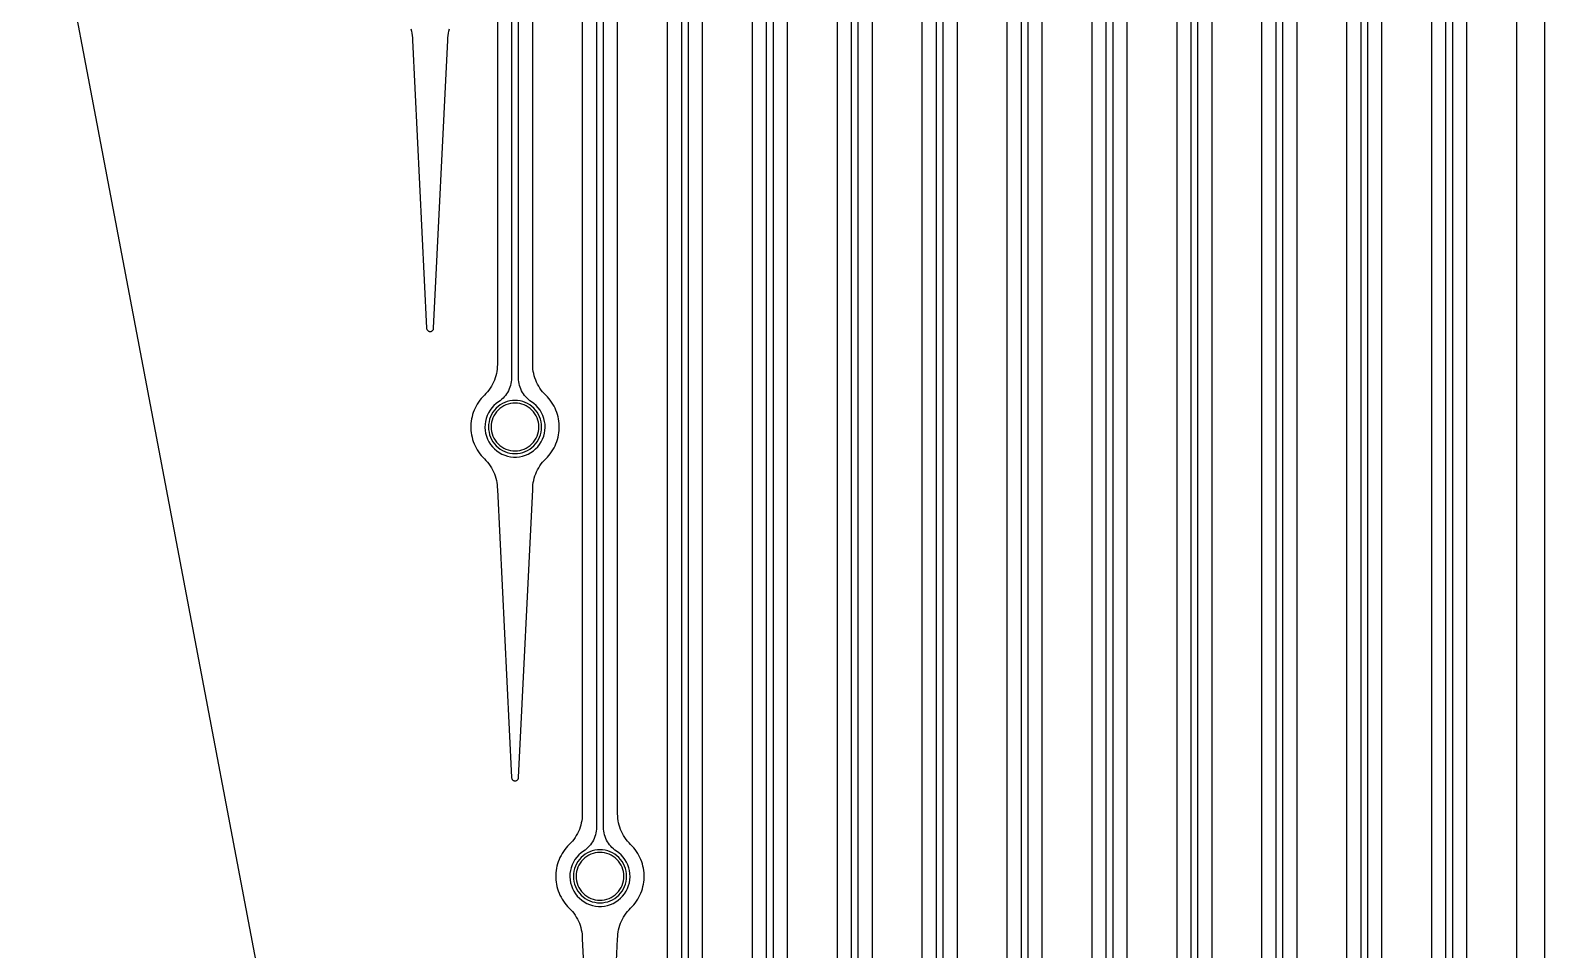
# Model space of a CAD drawing. Header units: metres. Extents: x -1805 to 1655, y -683 to 39617.
# Drawn here: x -430 to -2, y 1249.1 to 1508.9 of the extents above; entities that cross this region are included whole.
import ezdxf

# ---------------------------------------------------------------- set-up
doc = ezdxf.new("R2010")
doc.units = ezdxf.units.M
for name, color, linetype in [('Etching', 5, 'CONTINUOUS'), ('Metal', 4, 'CONTINUOUS'), ('pad_etching', 1, 'CONTINUOUS'), ('PEDOT_SIROF', 6, 'CONTINUOUS')]:
    doc.layers.add(name, color=color, linetype=linetype)

msp = doc.modelspace()

# ---------------------------------------------------------------- linework, layer by layer
at = {"layer": 'Etching'}
for points in [[(-298, 9134.24), (-298, 1414.47), (-298.02, 1413.82), (-298.07, 1413.18), (-298.15, 1412.55), (-298.27, 1411.91), (-298.43, 1411.29), (-298.62, 1410.67), (-298.83, 1410.07), (-299.09, 1409.48), (-299.37, 1408.9), (-299.68, 1408.34), (-300.03, 1407.8), (-300.4, 1407.27), (-300.8, 1406.77), (-301.22, 1406.29), (-301.67, 1405.83), (-302.13, 1405.36), (-302.56, 1404.88), (-302.96, 1404.37), (-303.34, 1403.85), (-303.69, 1403.3), (-304.01, 1402.74), (-304.3, 1402.16), (-304.57, 1401.57), (-304.8, 1400.96), (-304.99, 1400.34), (-305.16, 1399.72), (-305.29, 1399.08), (-305.4, 1398.44), (-305.46, 1397.8), (-305.5, 1397.15), (-305.5, 1396.5), (-305.46, 1395.85), (-305.4, 1395.21), (-305.29, 1394.57), (-305.16, 1393.93), (-304.99, 1393.31), (-304.8, 1392.69), (-304.57, 1392.08), (-304.3, 1391.49), (-304.01, 1390.91), (-303.69, 1390.35), (-303.34, 1389.8), (-302.96, 1389.28), (-302.56, 1388.77), (-302.13, 1388.29), (-301.67, 1387.82), (-301.22, 1387.37), (-300.8, 1386.88), (-300.4, 1386.38), (-300.03, 1385.85), (-299.68, 1385.31), (-299.37, 1384.75), (-299.09, 1384.17), (-298.83, 1383.58), (-298.62, 1382.98), (-298.43, 1382.36), (-298.27, 1381.74), (-298.15, 1381.1), (-298.07, 1380.47), (-298.02, 1379.83), (-298, 1379.18), (-294, 1297.78), (-293.98, 1297.65), (-293.95, 1297.53), (-293.91, 1297.41), (-293.85, 1297.3), (-293.78, 1297.19), (-293.69, 1297.1), (-293.59, 1297.02), (-293.49, 1296.95), (-293.37, 1296.9), (-293.25, 1296.86), (-293.13, 1296.83), (-293, 1296.83), (-292.87, 1296.83), (-292.75, 1296.86), (-292.63, 1296.9), (-292.51, 1296.95), (-292.41, 1297.02), (-292.31, 1297.1), (-292.22, 1297.19), (-292.15, 1297.3), (-292.09, 1297.41), (-292.05, 1297.53), (-292.02, 1297.65), (-292, 1297.78), (-288, 1379.18), (-287.98, 1379.83), (-287.93, 1380.47), (-287.85, 1381.1), (-287.73, 1381.74), (-287.57, 1382.36), (-287.38, 1382.98), (-287.17, 1383.58), (-286.91, 1384.17), (-286.63, 1384.75), (-286.32, 1385.31), (-285.97, 1385.85), (-285.6, 1386.38), (-285.2, 1386.88), (-284.78, 1387.37), (-284.33, 1387.82), (-283.87, 1388.29), (-283.44, 1388.77), (-283.04, 1389.28), (-282.66, 1389.8), (-282.31, 1390.35), (-281.99, 1390.91), (-281.7, 1391.49), (-281.43, 1392.08), (-281.2, 1392.69), (-281.01, 1393.31), (-280.84, 1393.93), (-280.71, 1394.57), (-280.6, 1395.21), (-280.54, 1395.85), (-280.5, 1396.5), (-280.5, 1397.15), (-280.54, 1397.8), (-280.6, 1398.44), (-280.71, 1399.08), (-280.84, 1399.72), (-281.01, 1400.34), (-281.2, 1400.96), (-281.43, 1401.57), (-281.7, 1402.16), (-281.99, 1402.74), (-282.31, 1403.3), (-282.66, 1403.85), (-283.04, 1404.37), (-283.44, 1404.88), (-283.87, 1405.36), (-284.33, 1405.83), (-284.78, 1406.29), (-285.2, 1406.77), (-285.6, 1407.27), (-285.97, 1407.8), (-286.32, 1408.34), (-286.63, 1408.9), (-286.91, 1409.48), (-287.17, 1410.07), (-287.38, 1410.67), (-287.57, 1411.29), (-287.73, 1411.91), (-287.85, 1412.55), (-287.93, 1413.18), (-287.98, 1413.82), (-288, 1414.47), (-288, 9134.24)], [(-274, 9134.24), (-274, 1287.48), (-274.02, 1286.84), (-274.07, 1286.2), (-274.15, 1285.56), (-274.27, 1284.93), (-274.43, 1284.31), (-274.62, 1283.69), (-274.83, 1283.09), (-275.09, 1282.49), (-275.37, 1281.92), (-275.68, 1281.36), (-276.03, 1280.81), (-276.4, 1280.29), (-276.8, 1279.78), (-277.22, 1279.3), (-277.67, 1278.84), (-278.13, 1278.38), (-278.56, 1277.9), (-278.96, 1277.39), (-279.34, 1276.86), (-279.69, 1276.32), (-280.01, 1275.75), (-280.3, 1275.18), (-280.57, 1274.58), (-280.8, 1273.98), (-280.99, 1273.36), (-281.16, 1272.73), (-281.29, 1272.1), (-281.4, 1271.46), (-281.46, 1270.81), (-281.5, 1270.17), (-281.5, 1269.52), (-281.46, 1268.87), (-281.4, 1268.22), (-281.29, 1267.58), (-281.16, 1266.95), (-280.99, 1266.32), (-280.8, 1265.71), (-280.57, 1265.1), (-280.3, 1264.51), (-280.01, 1263.93), (-279.69, 1263.37), (-279.34, 1262.82), (-278.96, 1262.29), (-278.56, 1261.79), (-278.13, 1261.3), (-277.67, 1260.84), (-277.22, 1260.38), (-276.8, 1259.9), (-276.4, 1259.4), (-276.03, 1258.87), (-275.68, 1258.33), (-275.37, 1257.77), (-275.09, 1257.19), (-274.83, 1256.6), (-274.62, 1255.99), (-274.43, 1255.38), (-274.27, 1254.75), (-274.15, 1254.12), (-274.07, 1253.48), (-274.02, 1252.84), (-274, 1252.2), (-270, 1170.79)], [(-268, 1170.79), (-264, 1252.2), (-263.98, 1252.84), (-263.93, 1253.48), (-263.85, 1254.12), (-263.73, 1254.75), (-263.57, 1255.38), (-263.38, 1255.99), (-263.17, 1256.6), (-262.91, 1257.19), (-262.63, 1257.77), (-262.32, 1258.33), (-261.97, 1258.87), (-261.6, 1259.4), (-261.2, 1259.9), (-260.78, 1260.38), (-260.33, 1260.84), (-259.87, 1261.3), (-259.44, 1261.79), (-259.04, 1262.29), (-258.66, 1262.82), (-258.31, 1263.37), (-257.99, 1263.93), (-257.7, 1264.51), (-257.43, 1265.1), (-257.2, 1265.71), (-257.01, 1266.32), (-256.84, 1266.95), (-256.71, 1267.58), (-256.6, 1268.22), (-256.54, 1268.87), (-256.5, 1269.52), (-256.5, 1270.17), (-256.54, 1270.81), (-256.6, 1271.46), (-256.71, 1272.1), (-256.84, 1272.73), (-257.01, 1273.36), (-257.2, 1273.98), (-257.43, 1274.58), (-257.7, 1275.18), (-257.99, 1275.75), (-258.31, 1276.32), (-258.66, 1276.86), (-259.04, 1277.39), (-259.44, 1277.9), (-259.87, 1278.38), (-260.33, 1278.84), (-260.78, 1279.3), (-261.2, 1279.78), (-261.6, 1280.29), (-261.97, 1280.81), (-262.32, 1281.36), (-262.63, 1281.92), (-262.91, 1282.49), (-263.17, 1283.09), (-263.38, 1283.69), (-263.57, 1284.31), (-263.73, 1284.93), (-263.85, 1285.56), (-263.93, 1286.2), (-263.98, 1286.84), (-264, 1287.48), (-264, 9134.24)], [(-250, 9134.24), (-250, 1160.5)], [(-240, 1160.5), (-240, 9134.24)], [(-226, 9134.24), (-226, 1033.52)], [(-216, 1033.52), (-216, 9134.24)], [(-202, 9134.24), (-202, 906.53)], [(-192, 906.53), (-192, 9134.24)], [(-178, 9134.24), (-178, 779.55)], [(-168, 779.55), (-168, 9134.24)], [(-154, 9134.24), (-154, 652.56)], [(-144, 652.56), (-144, 9134.24)], [(-130, 9134.24), (-130, 525.58)], [(-120, 525.58), (-120, 9134.24)], [(-106, 9134.24), (-106, 398.59)], [(-96, 398.59), (-96, 9134.24)], [(-82, 9134.24), (-82, 271.61)], [(-72, 271.61), (-72, 9134.24)], [(-58, 9134.24), (-58, 144.63)], [(-48, 144.63), (-48, 9134.24)], [(-34, 9134.24), (-34, 17.64)], [(-24, 17.64), (-24, 9134.24)], [(-10, 4155.73), (-10, -202.71)], [(-35.26, -497.72), (-858, 3836.51)], [(-322.43, 1509.34), (-322.27, 1508.72), (-322.15, 1508.09), (-322.07, 1507.45), (-322.02, 1506.81), (-322, 1506.17), (-318, 1424.76), (-317.98, 1424.63), (-317.95, 1424.51), (-317.91, 1424.39), (-317.85, 1424.28), (-317.78, 1424.18), (-317.69, 1424.09), (-317.59, 1424), (-317.49, 1423.94), (-317.37, 1423.88), (-317.25, 1423.84), (-317.13, 1423.82), (-317, 1423.81), (-316.87, 1423.82), (-316.75, 1423.84), (-316.63, 1423.88), (-316.51, 1423.94), (-316.41, 1424), (-316.31, 1424.09), (-316.22, 1424.18), (-316.15, 1424.28), (-316.09, 1424.39), (-316.05, 1424.51), (-316.02, 1424.63), (-316, 1424.76), (-312, 1506.17), (-311.98, 1506.81), (-311.93, 1507.45), (-311.85, 1508.09), (-311.73, 1508.72), (-311.57, 1509.34)]]:
    msp.add_lwpolyline(points, dxfattribs=at)
at = {"layer": 'Metal'}
for points in [[(-294, 9436.51), (-294, 1410.65), (-294.02, 1410.13), (-294.07, 1409.6), (-294.16, 1409.07), (-294.28, 1408.56), (-294.44, 1408.05), (-294.62, 1407.56), (-294.85, 1407.08), (-295.1, 1406.61), (-295.38, 1406.16), (-295.69, 1405.73), (-296.03, 1405.33), (-296.4, 1404.94), (-296.79, 1404.58), (-297.2, 1404.25), (-297.64, 1403.95), (-298.33, 1403.45), (-298.97, 1402.88), (-299.54, 1402.25), (-300.06, 1401.57), (-300.5, 1400.83), (-300.86, 1400.06), (-301.15, 1399.25), (-301.35, 1398.42), (-301.47, 1397.58), (-301.5, 1396.72), (-301.45, 1395.87), (-301.31, 1395.03), (-301.09, 1394.2), (-300.78, 1393.4), (-300.4, 1392.64), (-299.94, 1391.92), (-299.41, 1391.25), (-298.82, 1390.63), (-298.17, 1390.08), (-297.47, 1389.59), (-296.72, 1389.18), (-295.93, 1388.85), (-295.11, 1388.59), (-294.28, 1388.42), (-293.43, 1388.34), (-292.57, 1388.34), (-291.72, 1388.42), (-290.89, 1388.59), (-290.07, 1388.85), (-289.28, 1389.18), (-288.53, 1389.59), (-287.83, 1390.08), (-287.18, 1390.63), (-286.59, 1391.25), (-286.06, 1391.92), (-285.6, 1392.64), (-285.22, 1393.4), (-284.91, 1394.2), (-284.69, 1395.03), (-284.55, 1395.87), (-284.5, 1396.72), (-284.53, 1397.58), (-284.65, 1398.42), (-284.85, 1399.25), (-285.14, 1400.06), (-285.5, 1400.83), (-285.94, 1401.57), (-286.46, 1402.25), (-287.03, 1402.88), (-287.67, 1403.45), (-288.36, 1403.95), (-288.8, 1404.25), (-289.21, 1404.58), (-289.6, 1404.94), (-289.97, 1405.33), (-290.31, 1405.73), (-290.62, 1406.16), (-290.9, 1406.61), (-291.15, 1407.08), (-291.38, 1407.56), (-291.56, 1408.05), (-291.72, 1408.56), (-291.84, 1409.07), (-291.93, 1409.6), (-291.98, 1410.13), (-292, 1410.65), (-292, 9436.51)], [(-270, 9436.51), (-270, 1283.67), (-270.02, 1283.14), (-270.07, 1282.61), (-270.16, 1282.09), (-270.28, 1281.58), (-270.44, 1281.07), (-270.62, 1280.57), (-270.85, 1280.09), (-271.1, 1279.63), (-271.38, 1279.18), (-271.69, 1278.75), (-272.03, 1278.34), (-272.4, 1277.96), (-272.79, 1277.6), (-273.2, 1277.27), (-273.64, 1276.97), (-274.33, 1276.46), (-274.97, 1275.9), (-275.54, 1275.27), (-276.06, 1274.58), (-276.5, 1273.85), (-276.86, 1273.08), (-277.15, 1272.27), (-277.35, 1271.44), (-277.47, 1270.59), (-277.5, 1269.74), (-277.45, 1268.89), (-277.31, 1268.04), (-277.09, 1267.22), (-276.78, 1266.42), (-276.4, 1265.66), (-275.94, 1264.93), (-275.41, 1264.26), (-274.82, 1263.65), (-274.17, 1263.09), (-273.47, 1262.61), (-272.72, 1262.2), (-271.93, 1261.86), (-271.11, 1261.61), (-270.28, 1261.44), (-269.43, 1261.35), (-268.57, 1261.35), (-267.72, 1261.44), (-266.89, 1261.61), (-266.07, 1261.86), (-265.28, 1262.2), (-264.53, 1262.61), (-263.83, 1263.09), (-263.18, 1263.65), (-262.59, 1264.26), (-262.06, 1264.93), (-261.6, 1265.66), (-261.22, 1266.42), (-260.91, 1267.22), (-260.69, 1268.04), (-260.55, 1268.89), (-260.5, 1269.74), (-260.53, 1270.59), (-260.65, 1271.44), (-260.85, 1272.27), (-261.14, 1273.08), (-261.5, 1273.85), (-261.94, 1274.58), (-262.46, 1275.27), (-263.03, 1275.9), (-263.67, 1276.46), (-264.36, 1276.97), (-264.8, 1277.27), (-265.21, 1277.6), (-265.6, 1277.96), (-265.97, 1278.34), (-266.31, 1278.75), (-266.62, 1279.18), (-266.9, 1279.63), (-267.15, 1280.09), (-267.38, 1280.57), (-267.56, 1281.07), (-267.72, 1281.58), (-267.84, 1282.09), (-267.93, 1282.61), (-267.98, 1283.14), (-268, 1283.67), (-268, 9436.51)], [(-246, 9436.51), (-246, 1156.69)], [(-244, 1156.69), (-244, 9436.51)], [(-222, 9436.51), (-222, 1029.7)], [(-220, 1029.7), (-220, 9436.51)], [(-198, 9436.51), (-198, 902.72)], [(-196, 902.72), (-196, 9436.51)], [(-174, 9436.51), (-174, 775.73)], [(-172, 775.73), (-172, 9436.51)], [(-150, 9436.51), (-150, 648.75)], [(-148, 648.75), (-148, 9436.51)], [(-126, 9436.51), (-126, 521.77)], [(-124, 521.77), (-124, 9436.51)], [(-102, 9436.51), (-102, 394.78)], [(-100, 394.78), (-100, 9436.51)], [(-78, 9436.51), (-78, 267.8)], [(-76, 267.8), (-76, 9436.51)], [(-54, 9436.51), (-54, 140.81)], [(-52, 140.81), (-52, 9436.51)], [(-30, 9436.51), (-30, 13.83)], [(-28, 13.83), (-28, 9436.51)], [(-2, -200.37), (-2, 4153.38)]]:
    msp.add_lwpolyline(points, dxfattribs=at)
at = {"layer": 'pad_etching'}
for points in [[(-286.25, 1396.83), (-286.28, 1397.49), (-286.38, 1398.14), (-286.54, 1398.78), (-286.76, 1399.41), (-287.05, 1400.01), (-287.39, 1400.58), (-287.78, 1401.11), (-288.23, 1401.6), (-288.72, 1402.04), (-289.25, 1402.44), (-289.82, 1402.78), (-290.42, 1403.06), (-291.04, 1403.28), (-291.68, 1403.45), (-292.34, 1403.54), (-293, 1403.58), (-293.66, 1403.54), (-294.32, 1403.45), (-294.96, 1403.28), (-295.58, 1403.06), (-296.18, 1402.78), (-296.75, 1402.44), (-297.28, 1402.04), (-297.77, 1401.6), (-298.22, 1401.11), (-298.61, 1400.58), (-298.95, 1400.01), (-299.24, 1399.41), (-299.46, 1398.78), (-299.62, 1398.14), (-299.72, 1397.49), (-299.75, 1396.83), (-299.72, 1396.16), (-299.62, 1395.51), (-299.46, 1394.87), (-299.24, 1394.24), (-298.95, 1393.64), (-298.61, 1393.08), (-298.22, 1392.54), (-297.77, 1392.05), (-297.28, 1391.61), (-296.75, 1391.21), (-296.18, 1390.87), (-295.58, 1390.59), (-294.96, 1390.37), (-294.32, 1390.21), (-293.66, 1390.11), (-293, 1390.08), (-292.34, 1390.11), (-291.68, 1390.21), (-291.04, 1390.37), (-290.42, 1390.59), (-289.82, 1390.87), (-289.25, 1391.21), (-288.72, 1391.61), (-288.23, 1392.05), (-287.78, 1392.54), (-287.39, 1393.08), (-287.05, 1393.64), (-286.76, 1394.24), (-286.54, 1394.87), (-286.38, 1395.51), (-286.28, 1396.16), (-286.25, 1396.83)], [(-262.25, 1269.84), (-262.28, 1270.5), (-262.38, 1271.16), (-262.54, 1271.8), (-262.76, 1272.42), (-263.05, 1273.02), (-263.39, 1273.59), (-263.78, 1274.12), (-264.23, 1274.61), (-264.72, 1275.06), (-265.25, 1275.45), (-265.82, 1275.79), (-266.42, 1276.08), (-267.04, 1276.3), (-267.68, 1276.46), (-268.34, 1276.56), (-269, 1276.59), (-269.66, 1276.56), (-270.32, 1276.46), (-270.96, 1276.3), (-271.58, 1276.08), (-272.18, 1275.79), (-272.75, 1275.45), (-273.28, 1275.06), (-273.77, 1274.61), (-274.22, 1274.12), (-274.61, 1273.59), (-274.95, 1273.02), (-275.24, 1272.42), (-275.46, 1271.8), (-275.62, 1271.16), (-275.72, 1270.5), (-275.75, 1269.84), (-275.72, 1269.18), (-275.62, 1268.52), (-275.46, 1267.88), (-275.24, 1267.26), (-274.95, 1266.66), (-274.61, 1266.09), (-274.22, 1265.56), (-273.77, 1265.07), (-273.28, 1264.62), (-272.75, 1264.23), (-272.18, 1263.89), (-271.58, 1263.61), (-270.96, 1263.38), (-270.32, 1263.22), (-269.66, 1263.12), (-269, 1263.09), (-268.34, 1263.12), (-267.68, 1263.22), (-267.04, 1263.38), (-266.42, 1263.61), (-265.82, 1263.89), (-265.25, 1264.23), (-264.72, 1264.62), (-264.23, 1265.07), (-263.78, 1265.56), (-263.39, 1266.09), (-263.05, 1266.66), (-262.76, 1267.26), (-262.54, 1267.88), (-262.38, 1268.52), (-262.28, 1269.18), (-262.25, 1269.84)]]:
    msp.add_lwpolyline(points, close=True, dxfattribs=at)
at = {"layer": 'PEDOT_SIROF'}
for points in [[(-285.5, 1396.83), (-285.54, 1397.56), (-285.64, 1398.29), (-285.82, 1399), (-286.07, 1399.7), (-286.39, 1400.36), (-286.76, 1400.99), (-287.2, 1401.58), (-287.7, 1402.13), (-288.24, 1402.62), (-288.83, 1403.06), (-289.46, 1403.44), (-290.13, 1403.75), (-290.82, 1404), (-291.54, 1404.18), (-292.26, 1404.29), (-293, 1404.33), (-293.74, 1404.29), (-294.46, 1404.18), (-295.18, 1404), (-295.87, 1403.75), (-296.54, 1403.44), (-297.17, 1403.06), (-297.76, 1402.62), (-298.3, 1402.13), (-298.8, 1401.58), (-299.24, 1400.99), (-299.61, 1400.36), (-299.93, 1399.7), (-300.18, 1399), (-300.36, 1398.29), (-300.46, 1397.56), (-300.5, 1396.83), (-300.46, 1396.09), (-300.36, 1395.36), (-300.18, 1394.65), (-299.93, 1393.96), (-299.61, 1393.29), (-299.24, 1392.66), (-298.8, 1392.07), (-298.3, 1391.52), (-297.76, 1391.03), (-297.17, 1390.59), (-296.54, 1390.21), (-295.87, 1389.9), (-295.18, 1389.65), (-294.46, 1389.47), (-293.74, 1389.36), (-293, 1389.33), (-292.26, 1389.36), (-291.54, 1389.47), (-290.82, 1389.65), (-290.13, 1389.9), (-289.46, 1390.21), (-288.83, 1390.59), (-288.24, 1391.03), (-287.7, 1391.52), (-287.2, 1392.07), (-286.76, 1392.66), (-286.39, 1393.29), (-286.07, 1393.96), (-285.82, 1394.65), (-285.64, 1395.36), (-285.54, 1396.09), (-285.5, 1396.83)], [(-261.5, 1269.84), (-261.54, 1270.58), (-261.64, 1271.3), (-261.82, 1272.02), (-262.07, 1272.71), (-262.39, 1273.38), (-262.76, 1274.01), (-263.2, 1274.6), (-263.7, 1275.14), (-264.24, 1275.64), (-264.83, 1276.08), (-265.46, 1276.46), (-266.13, 1276.77), (-266.82, 1277.02), (-267.54, 1277.2), (-268.26, 1277.31), (-269, 1277.34), (-269.74, 1277.31), (-270.46, 1277.2), (-271.18, 1277.02), (-271.87, 1276.77), (-272.54, 1276.46), (-273.17, 1276.08), (-273.76, 1275.64), (-274.3, 1275.14), (-274.8, 1274.6), (-275.24, 1274.01), (-275.61, 1273.38), (-275.93, 1272.71), (-276.18, 1272.02), (-276.36, 1271.3), (-276.46, 1270.58), (-276.5, 1269.84), (-276.46, 1269.11), (-276.36, 1268.38), (-276.18, 1267.66), (-275.93, 1266.97), (-275.61, 1266.31), (-275.24, 1265.67), (-274.8, 1265.08), (-274.3, 1264.54), (-273.76, 1264.04), (-273.17, 1263.61), (-272.54, 1263.23), (-271.87, 1262.91), (-271.18, 1262.66), (-270.46, 1262.49), (-269.74, 1262.38), (-269, 1262.34), (-268.26, 1262.38), (-267.54, 1262.49), (-266.82, 1262.66), (-266.13, 1262.91), (-265.46, 1263.23), (-264.83, 1263.61), (-264.24, 1264.04), (-263.7, 1264.54), (-263.2, 1265.08), (-262.76, 1265.67), (-262.39, 1266.31), (-262.07, 1266.97), (-261.82, 1267.66), (-261.64, 1268.38), (-261.54, 1269.11), (-261.5, 1269.84)]]:
    msp.add_lwpolyline(points, close=True, dxfattribs=at)

doc.saveas('drawing.dxf')
